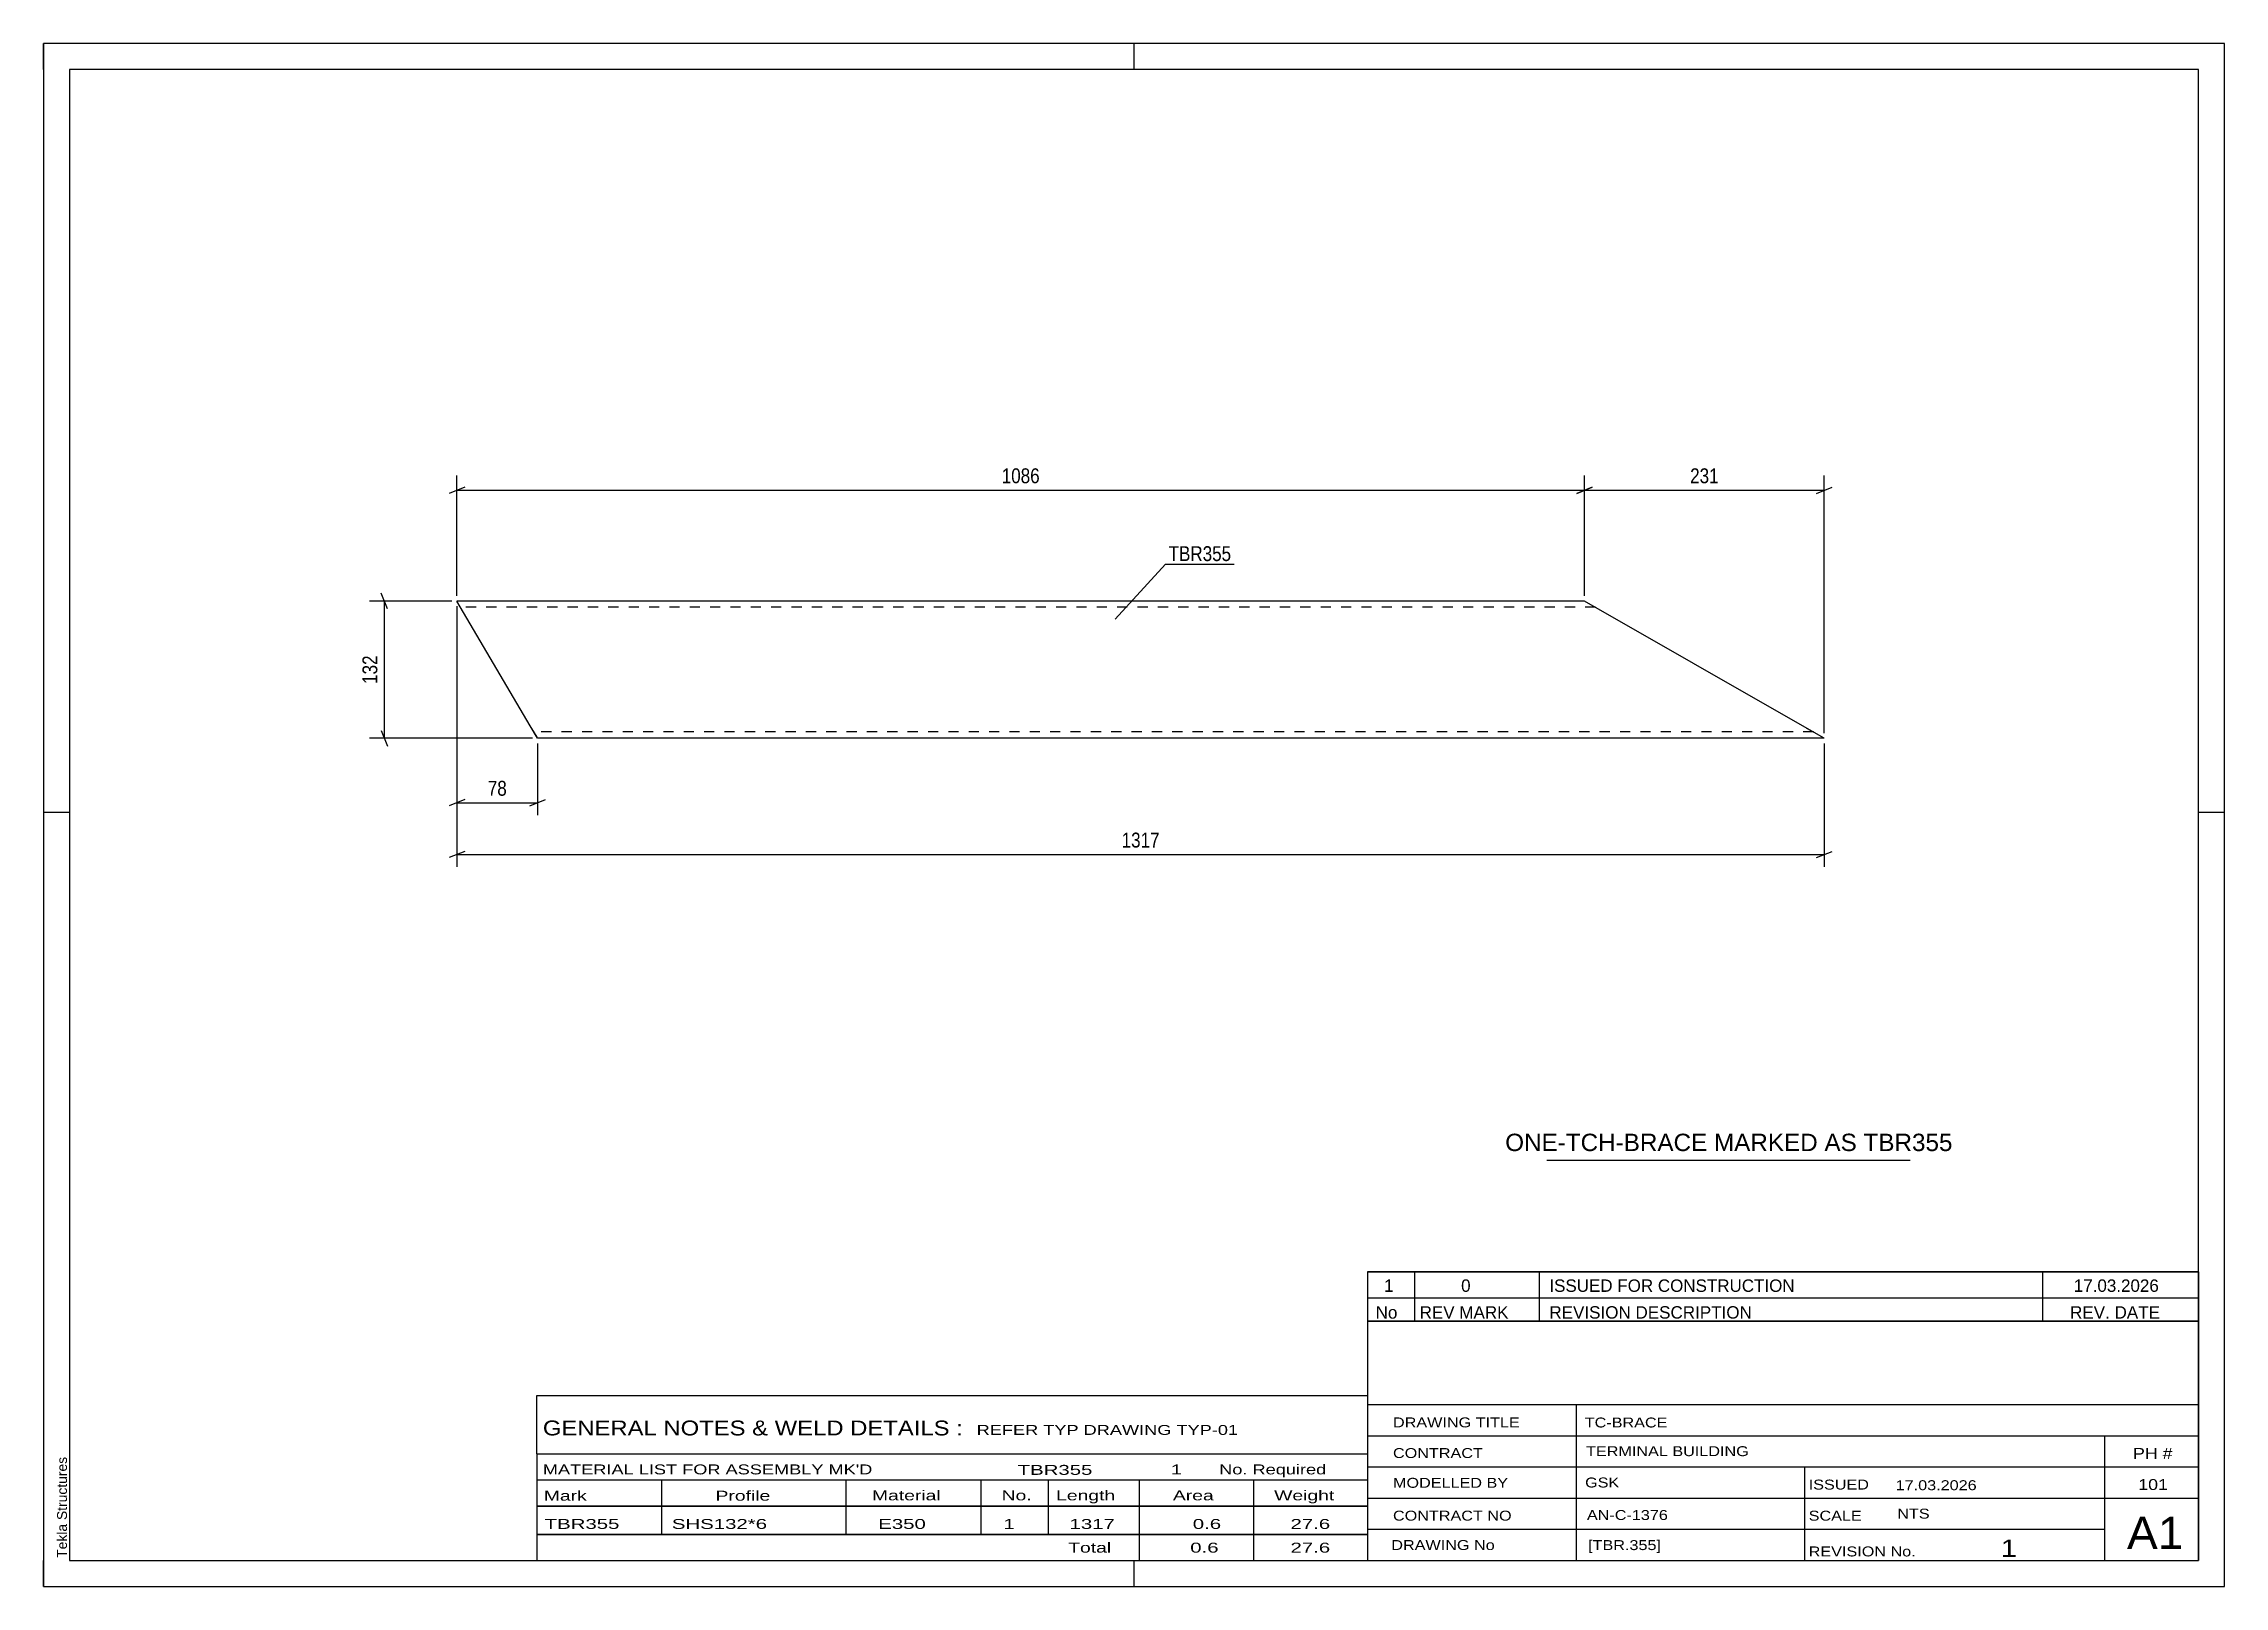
# Paper-space layout 'Layout1' of a CAD drawing. Header units: millimetres. Extents: x 0 to 420, y 0 to 297.
# The model-space entities are those that its viewports show. They can reach past a viewport. Long polylines and large blocks are cut down to what shows.
import ezdxf

# ---------------------------------------------------------------- set-up
doc = ezdxf.new("R2010")
doc.units = ezdxf.units.MM
doc.linetypes.add('DXK_LINE_DOT2', pattern=[3.9198, 1.9599, -1.9599])
doc.layers.add('Viewport layer', color=7, linetype='Continuous', plot=False)
doc.styles.add('Arial', font='ARIAL.TTF', dxfattribs={"height": 0.2})
doc.styles.add('Arial Narrow', font='ARIALN.TTF', dxfattribs={"height": 0.2})

# ---------------------------------------------------------------- blocks, each defined once
blk = doc.blocks.new('Unknown-580741610-1161')
at = {"color": 5, "linetype": 'Continuous'}
for p, q in [((420, 297), (0, 297)), ((0, 297), (0, 0)), ((0, 292), (0, 297)), ((210, 292), (210, 297)), ((420, 0), (420, 297)), ((415, 292), (5, 292)), ((5, 292), (5, 5)), ((415, 5), (415, 292)), ((5, 149), (0, 149)), ((420, 149), (415, 149)), ((0, 0), (0, 5)), ((5, 5), (415, 5)), ((210, 0), (210, 5)), ((0, 0), (420, 0))]:
    blk.add_line(p, q, dxfattribs=at)
at = {"color": 174, "linetype": 'Continuous', "style": 'Arial'}
blk.add_text('Tekla Structures', height=1.9102, rotation=90, dxfattribs=at).set_placement((4.5, 5.5))
blk = doc.blocks.new('Part-580741610-1270 - 1252')
at = {"color": 2, "linetype": 'Continuous'}
for p, q in [((296.77, 189.68), (79.61, 189.68)), ((93.73, 165.68), (79.61, 189.68)), ((338.74, 165.68), (296.77, 189.68)), ((95.14, 163.28), (93.73, 165.68)), ((342.94, 163.28), (338.74, 165.68)), ((342.94, 163.28), (95.14, 163.28))]:
    blk.add_line(p, q, dxfattribs=at)
at = {"color": 7, "linetype": 'DXK_LINE_DOT2'}
for p, q in [((298.87, 188.48), (80.31, 188.48)), ((95.04, 163.46), (93.73, 165.68)), ((94.44, 164.48), (94.38, 164.57)), ((340.84, 164.48), (94.44, 164.48)), ((339.55, 165.22), (340.23, 164.83)), ((340.23, 164.83), (340.35, 164.76)), ((340.35, 164.76), (340.68, 164.57)), ((340.68, 164.57), (340.84, 164.48))]:
    blk.add_line(p, q, dxfattribs=at)
blk = doc.blocks.new('StraightDimension-580741610-1402 - 1252')
at = {"color": 7, "linetype": 'Continuous'}
for p, q in [((298.27, 211.62), (295.27, 210.42)), ((296.77, 190.68), (296.77, 213.87)), ((296.77, 211.02), (342.94, 211.02)), ((341.44, 210.42), (344.44, 211.62)), ((342.94, 164.28), (342.94, 213.87))]:
    blk.add_line(p, q, dxfattribs=at)
at = {"color": 0}
blk.add_wipeout([(323.2, 211.77), (323.2, 215.97), (316.51, 215.97), (316.51, 211.77)], dxfattribs=at)
at = {"color": 3, "style": 'Arial Narrow'}
blk.add_text('231', height=2.863, dxfattribs=at).set_placement((317.11, 212.37))
blk = doc.blocks.new('StraightDimension-580741610-1386 - 1252')
at = {"color": 7, "linetype": 'Continuous'}
for p, q in [((79.61, 188.68), (79.61, 148.46)), ((95.14, 162.28), (95.14, 148.46)), ((81.11, 151.46), (78.11, 150.26)), ((93.64, 150.26), (96.64, 151.46)), ((79.61, 150.86), (95.14, 150.86))]:
    blk.add_line(p, q, dxfattribs=at)
at = {"color": 0}
blk.add_wipeout([(89.8, 151.61), (89.8, 155.81), (84.95, 155.81), (84.95, 151.61)], dxfattribs=at)
at = {"color": 3, "style": 'Arial Narrow'}
blk.add_text('78', height=2.863, dxfattribs=at).set_placement((85.55, 152.21))
blk = doc.blocks.new('StraightDimension-580741610-1359 - 1252')
at = {"color": 7, "linetype": 'Continuous'}
for p, q in [((79.61, 188.68), (79.61, 138.49)), ((342.94, 162.28), (342.94, 138.49)), ((81.11, 141.49), (78.11, 140.29)), ((79.61, 140.89), (342.94, 140.89)), ((341.44, 140.29), (344.44, 141.49))]:
    blk.add_line(p, q, dxfattribs=at)
at = {"color": 0}
blk.add_wipeout([(215.53, 141.64), (215.53, 145.84), (207.02, 145.84), (207.02, 141.64)], dxfattribs=at)
at = {"color": 3, "style": 'Arial Narrow'}
blk.add_text('1317', height=2.863, dxfattribs=at).set_placement((207.62, 142.24))
blk = doc.blocks.new('StraightDimension-580741610-1403 - 1252')
at = {"color": 7, "linetype": 'Continuous'}
for p, q in [((81.11, 211.62), (78.11, 210.42)), ((79.61, 190.68), (79.61, 213.87)), ((79.61, 211.02), (296.77, 211.02)), ((295.27, 210.42), (298.27, 211.62)), ((296.77, 190.68), (296.77, 213.87))]:
    blk.add_line(p, q, dxfattribs=at)
at = {"color": 0}
blk.add_wipeout([(192.44, 211.77), (192.44, 215.97), (183.93, 215.97), (183.93, 211.77)], dxfattribs=at)
at = {"color": 3, "style": 'Arial Narrow'}
blk.add_text('1086', height=2.863, dxfattribs=at).set_placement((184.53, 212.37))
blk = doc.blocks.new('StraightDimension-580741610-1431 - 1252')
at = {"color": 7, "linetype": 'Continuous'}
for p, q in [((78.61, 189.68), (62.77, 189.68)), ((66.22, 188.18), (65.02, 191.18)), ((65.62, 163.28), (65.62, 189.68)), ((65.02, 164.78), (66.22, 161.78)), ((94.14, 163.28), (62.77, 163.28))]:
    blk.add_line(p, q, dxfattribs=at)
at = {"color": 0}
blk.add_wipeout([(64.87, 179.82), (60.67, 179.82), (60.67, 173.14), (64.87, 173.14)], dxfattribs=at)
at = {"color": 3, "style": 'Arial Narrow'}
blk.add_text('132', height=2.863, rotation=90.0002, dxfattribs=at).set_placement((64.27, 173.74))
blk = doc.blocks.new('Unknown-580741610-1468')
at = {"color": 7, "linetype": 'Continuous'}
for p, q in [((255, 51.05), (255, 5)), ((255, 51.05), (415, 51.05)), ((415, 51), (415, 5)), ((255, 35), (415, 35)), ((295.14, 35), (295.14, 5)), ((255, 29), (415, 29)), ((397, 5.05), (397, 29.05)), ((255, 23), (415, 23)), ((339.14, 23), (339.14, 5)), ((255, 17), (415, 17)), ((255, 11), (397, 11)), ((255, 5), (415, 5))]:
    blk.add_line(p, q, dxfattribs=at)
at = {"color": 7, "style": 'Arial Narrow'}
for s, height, width, p in [('DRAWING TITLE', 1.9089, 1.425378, (259.88, 30.61)), ('TC-BRACE', 1.909, 1.425378, (296.81, 30.59)), ('CONTRACT', 1.909, 1.425378, (259.88, 24.71)), ('TERMINAL BUILDING', 1.9089, 1.425378, (297.06, 25.07)), ('MODELLED BY', 1.9089, 1.425378, (259.88, 18.98)), ('GSK', 1.909, 1.425378, (296.88, 19.04)), ('ISSUED', 1.909, 1.425378, (339.94, 18.64)), ('17.03.2026', 1.909, 1.425378, (356.69, 18.52)), ('CONTRACT NO', 1.9089, 1.425378, (259.88, 12.66)), ('AN-C-1376', 1.909, 1.425378, (297.23, 12.78)), ('SCALE', 1.909, 1.425378, (339.94, 12.65)), ('A1', 6.204, 1.25, (401.24, 7.2)), ('DRAWING No', 1.909, 1.425378, (259.56, 7)), ('[TBR.355]', 1.909, 1.425378, (297.46, 6.99)), ('1', 3.34, 1.5, (376.91, 5.68)), ('REVISION No.', 1.9089, 1.425378, (339.94, 5.77))]:
    blk.add_text(s, height=height, dxfattribs=dict(at, width=width)).set_placement(p)
at = {"color": 7, "linetype": 'Continuous', "style": 'Arial Narrow'}
for s, height, width, p in [('PH #', 2.1, 1.42538, (402.4, 24.55)), ('101', 2.1, 1.42538, (403.41, 18.55)), ('NTS', 1.909, 1.425378, (357, 13.05))]:
    blk.add_text(s, height=height, dxfattribs=dict(at, width=width)).set_placement(p)
blk = doc.blocks.new('Unknown-580741610-1469')
at = {"color": 7, "linetype": 'Continuous'}
for p, q in [((255, 60.55), (415, 60.55)), ((415, 60.55), (255, 60.55)), ((255, 60.55), (255, 55.55)), ((264, 60.55), (264, 55.55)), ((288, 60.55), (288, 55.55)), ((385, 60.55), (385, 55.55)), ((415, 60.55), (415, 55.55)), ((255, 55.55), (415, 55.55)), ((255, 55.55), (255, 51.05)), ((255, 55.55), (415, 55.55)), ((264, 55.55), (264, 51.05)), ((288, 55.55), (288, 51.05)), ((385, 55.55), (385, 51.05)), ((415, 55.55), (415, 51.05)), ((415, 51.05), (255, 51.05))]:
    blk.add_line(p, q, dxfattribs=at)
at = {"color": 7, "linetype": 'Continuous', "style": 'Arial Narrow'}
for s, height, width, p in [('1', 2.39, 1.196471, (258.16, 56.7)), ('0', 2.39, 1.196471, (273, 56.7)), ('ISSUED FOR CONSTRUCTION', 2.3861, 1.196471, (290, 56.7)), ('17.03.2026', 2.386, 1.196471, (391, 56.7)), ('No', 2.386, 1.2, (256.54, 51.55)), ('REV MARK', 2.386, 1.2, (265, 51.55)), ('REVISION DESCRIPTION', 2.3861, 1.2, (290, 51.55)), ('REV. DATE', 2.386, 1.2, (390.28, 51.55))]:
    blk.add_text(s, height=height, dxfattribs=dict(at, width=width)).set_placement(p)
blk = doc.blocks.new('Unknown-580741610-1470')
at = {"color": 7, "linetype": 'Continuous'}
for p, q in [((95, 36.75), (255, 36.75)), ((95, 25.5), (95, 36.75)), ((255, 36.75), (255, 25.5)), ((95, 25.5), (255, 25.5)), ((95, 25.5), (95, 20.5)), ((255, 25.5), (255, 20.5)), ((95, 20.5), (255, 20.5)), ((95, 20.5), (95, 15.5)), ((119, 20.5), (119, 15.5)), ((154.5, 20.5), (154.5, 15.5)), ((180.5, 20.5), (180.5, 15.5)), ((193.5, 20.5), (193.5, 15.5)), ((211, 20.5), (211, 15.5)), ((233, 20.5), (233, 15.5)), ((255, 20.5), (255, 15.5)), ((95, 15.5), (255, 15.5)), ((95, 15.45), (95, 10.05)), ((95, 15.45), (255, 15.45)), ((119, 15.5), (119, 10)), ((154.5, 15.5), (154.5, 10)), ((180.5, 15.5), (180.5, 10)), ((193.5, 15.5), (193.5, 10)), ((211, 15.5), (211, 10)), ((233, 15.5), (233, 10)), ((255, 15.45), (255, 10.05)), ((95, 10.05), (255, 10.05)), ((95, 10), (255, 10)), ((95, 10), (95, 5)), ((211, 10), (211, 5)), ((233, 10), (233, 5)), ((255, 10), (255, 5)), ((95, 5), (255, 5))]:
    blk.add_line(p, q, dxfattribs=at)
at = {"color": 7, "style": 'Arial Narrow'}
for s, height, width, p in [('GENERAL NOTES & WELD DETAILS :', 2.8633, 1.4, (96.15, 29.06)), ('REFER TYP DRAWING TYP-01', 1.9089, 1.6, (179.7, 29.16)), ("MATERIAL LIST FOR ASSEMBLY MK'D", 1.9089, 1.6, (96.15, 21.56)), ('TBR355', 1.909, 1.794707, (187.59, 21.47)), ('1', 1.91, 1.794707, (217.08, 21.56)), ('No. Required', 1.9089, 1.6, (226.41, 21.56)), ('Mark', 1.909, 1.7, (96.34, 16.5)), ('Profile', 1.909, 1.7, (129.41, 16.5)), ('Material', 1.909, 1.7, (159.54, 16.56)), ('No.', 1.909, 1.7, (184.5, 16.56)), ('Length', 1.909, 1.7, (195, 16.56)), ('Area', 1.909, 1.7, (217.5, 16.56)), ('Weight', 1.909, 1.7, (237, 16.56))]:
    blk.add_text(s, height=height, dxfattribs=dict(at, width=width)).set_placement(p)
at = {"color": 7, "linetype": 'Continuous', "style": 'Arial Narrow'}
for s, height, width, p in [('TBR355', 1.909, 1.794707, (96.5, 11.06)), ('SHS132*6', 1.909, 1.794707, (121, 11.06)), ('E350', 1.909, 1.794707, (160.74, 11.06)), ('1', 1.91, 1.794707, (184.86, 11.06)), ('1317', 1.909, 1.794707, (197.58, 11.06)), ('0.6', 1.909, 1.794707, (221.32, 11.06)), ('27.6', 1.909, 1.794707, (240.14, 11.06)), ('Total', 1.909, 1.7, (197.33, 6.5)), ('0.6', 1.909, 1.794707, (220.83, 6.5)), ('27.6', 1.909, 1.794707, (240.14, 6.5))]:
    blk.add_text(s, height=height, dxfattribs=dict(at, width=width)).set_placement(p)
blk = doc.blocks.new('Unknown-580741610-1471')
at = {"color": 7, "linetype": 'Continuous'}
blk.add_line((289.5, 82.05), (359.5, 82.05), dxfattribs=at)
at = {"color": 7, "style": 'Arial'}
blk.add_text('ONE-TCH-BRACE MARKED AS TBR355', height=3.3428, dxfattribs=at).set_placement((281.49, 83.8))
blk = doc.blocks.new('Mark-580741610-1265 - 1252')
at = {"color": 0}
blk.add_wipeout([(228.72, 197.39), (228.72, 200.39), (216.67, 200.39), (216.67, 197.39)], dxfattribs=at)
blk.add_wipeout([(228.72, 197.39), (228.72, 200.39), (216.67, 200.39), (216.67, 197.39)], dxfattribs=at)
at = {"color": 30, "linetype": 'Continuous'}
for p, q in [((206.38, 186.18), (216.07, 196.79)), ((216.07, 196.79), (229.32, 196.79))]:
    blk.add_line(p, q, dxfattribs=at)
at = {"color": 3, "style": 'Arial Narrow'}
blk.add_text('TBR355', height=2.863, dxfattribs=at).set_placement((216.67, 197.39))

msp = doc.modelspace()

# ---------------------------------------------------------------- block references
for name in ['Unknown-580741610-1161', 'Part-580741610-1270 - 1252', 'Unknown-580741610-1471', 'Unknown-580741610-1469', 'Unknown-580741610-1468', 'Unknown-580741610-1470']:
    msp.add_blockref(name, (0, 0))

# ---------------------------------------------------------------- next in the draw order: block references
for name in ['StraightDimension-580741610-1402 - 1252', 'StraightDimension-580741610-1386 - 1252']:
    msp.add_blockref(name, (0, 0))

# ---------------------------------------------------------------- next in the draw order: block references
msp.add_blockref('StraightDimension-580741610-1359 - 1252', (0, 0))

# ---------------------------------------------------------------- next in the draw order: block references
msp.add_blockref('StraightDimension-580741610-1403 - 1252', (0, 0))

# ---------------------------------------------------------------- next in the draw order: block references
for name in ['Mark-580741610-1265 - 1252', 'StraightDimension-580741610-1431 - 1252']:
    msp.add_blockref(name, (0, 0))

psp = doc.layouts.get("Layout1")

# ---------------------------------------------------------------- viewports
at = {"layer": 'Viewport layer', "view_target_point": (210, 148.5)}
psp.add_viewport(center=(210, 148.5), size=(420, 297), view_center_point=(0, 0), view_height=297, dxfattribs=at)

doc.saveas('drawing.dxf')
